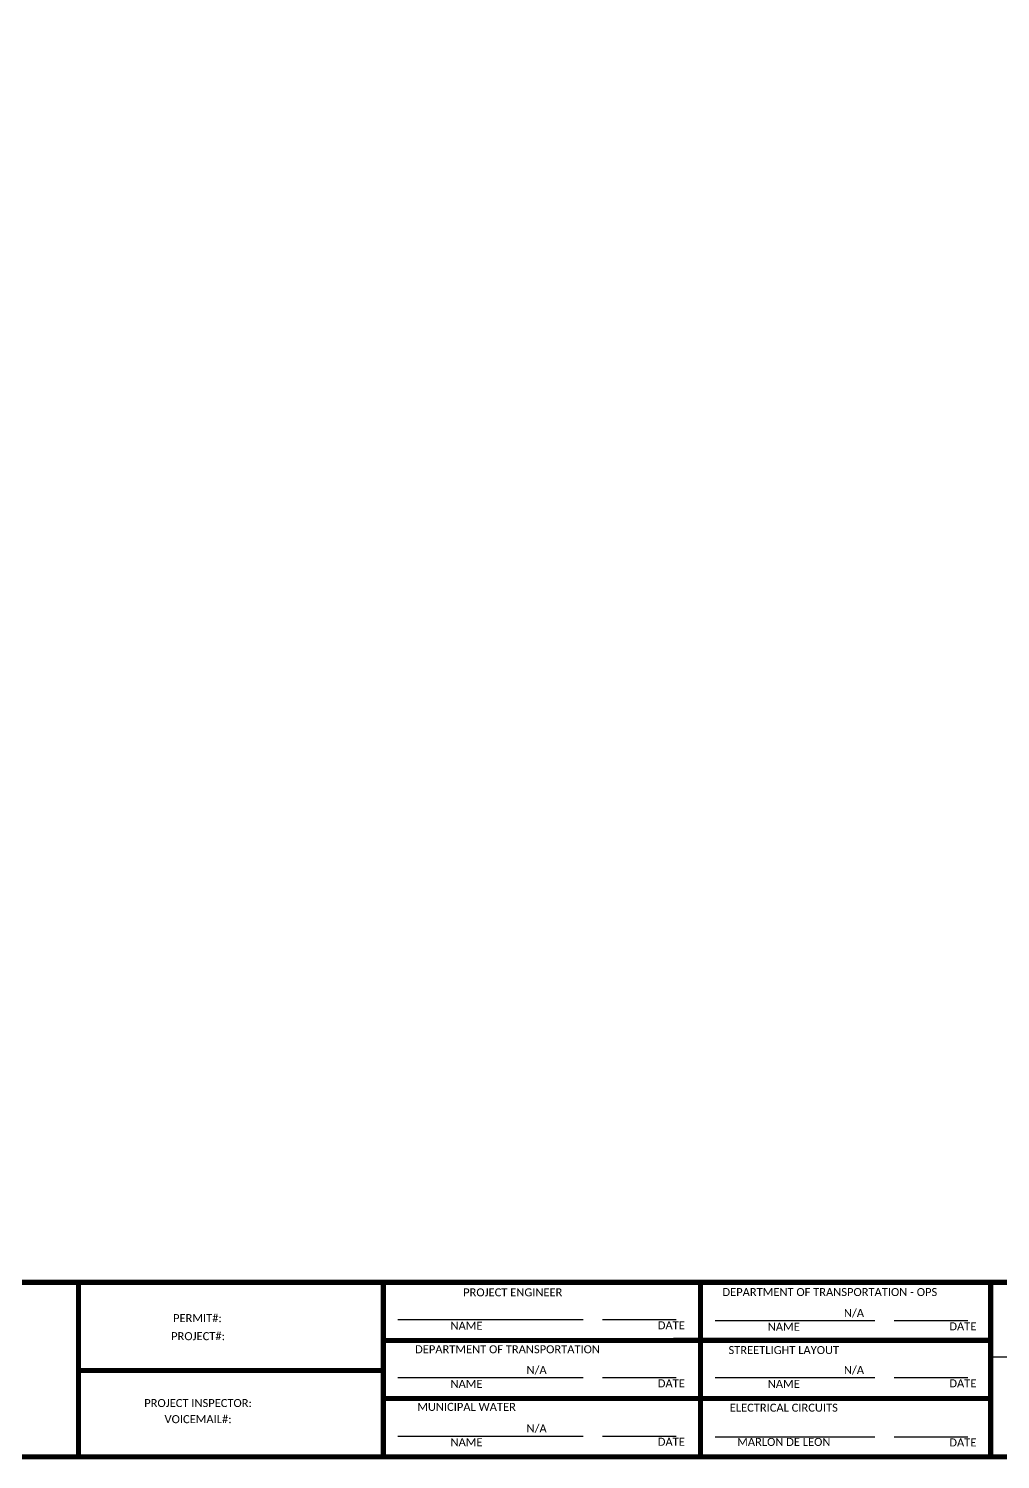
# Model space of a CAD drawing. Header units: inches. Extents: x 0 to 33.8, y 0 to 22.8.
# Drawn here: x 16.89 to 26.54, y -0.02 to 14.19 of the extents above; entities that cross this region are included whole.
import ezdxf

# ---------------------------------------------------------------- set-up
doc = ezdxf.new("R2010")
doc.units = ezdxf.units.IN
doc.header["$MEASUREMENT"] = 0
doc.layers.get('0').update_dxf_attribs({"linetype": 'CONTINUOUS'})
for name, color, linetype in [('AT&T NSB A&E Template Master Title Block (CD-24x36)$0$G-Anno-Titl-Thin', 4, 'CONTINUOUS'), ('AT&T NSB A&E Template Master Title Block (CD-24x36)$0$G-Anno-Ttlb-Line', 4, 'CONTINUOUS'), ('AT&T NSB A&E Template Master Title Block (CD-24x36)$0$G-Anno-Ttlb-Text', 2, 'CONTINUOUS')]:
    doc.layers.add(name, color=color, linetype=linetype)
doc.styles.add('AT&T NSB A&E Template Master Title Block (CD-24x36)$0$Standard', font='GOTHIC.TTF')

msp = doc.modelspace()

# ---------------------------------------------------------------- linework, layer by layer
msp.add_line((23.563, 0.007), (23.563, 1.74))
at = {"layer": 'AT&T NSB A&E Template Master Title Block (CD-24x36)$0$G-Anno-Titl-Thin', "color": 3}
for p, q in [((20.557, 1.37), (22.398, 1.37)), ((20.557, 1.37), (22.398, 1.37)), ((22.59, 1.37), (23.321, 1.37)), ((22.59, 1.37), (23.321, 1.37)), ((23.707, 1.36), (25.293, 1.36)), ((23.707, 1.36), (25.293, 1.36)), ((25.485, 1.36), (26.216, 1.36)), ((25.485, 1.36), (26.216, 1.36)), ((26.443, 0.999), (30.587, 0.999)), ((26.443, 0.999), (30.587, 0.999)), ((17.402, 0.866), (20.41, 0.866)), ((20.557, 0.794), (22.398, 0.794)), ((20.557, 0.794), (22.398, 0.794)), ((22.59, 0.794), (23.321, 0.794)), ((22.59, 0.794), (23.321, 0.794)), ((23.707, 0.794), (25.293, 0.794)), ((23.707, 0.794), (25.293, 0.794)), ((25.485, 0.794), (26.216, 0.794)), ((25.485, 0.794), (26.216, 0.794)), ((20.413, 0.606), (23.563, 0.606)), ((23.563, 0.606), (26.443, 0.606)), ((20.557, 0.214), (22.398, 0.214)), ((20.557, 0.214), (22.398, 0.214)), ((22.59, 0.214), (23.321, 0.214)), ((22.59, 0.214), (23.321, 0.214)), ((23.707, 0.207), (25.293, 0.207)), ((23.707, 0.207), (25.293, 0.207)), ((25.485, 0.207), (26.216, 0.207)), ((25.485, 0.207), (26.216, 0.207)), ((17.387, 0.007), (19.228, 0.007))]:
    msp.add_line(p, q, dxfattribs=at)
at = {"layer": 'AT&T NSB A&E Template Master Title Block (CD-24x36)$0$G-Anno-Ttlb-Line', "const_width": 0.05}
msp.add_lwpolyline([(30.587, 0.257), (30.587, 22.5, 0.414214), (30.337, 22.75), (0.25, 22.75, 0.414214), (0, 22.5), (0, 0.257, 0.414214), (0.25, 0.007), (30.337, 0.007, 0.414214)], format="xyb", close=True, dxfattribs=at)
for points in [[(0, 1.74), (30.587, 1.74)], [(17.387, 0.007), (17.387, 1.74)], [(20.413, 0.007), (20.413, 1.74)], [(23.292, 1.74), (26.443, 1.74)], [(23.563, 0.007), (23.563, 1.74)], [(26.443, 0.007), (26.443, 1.74)], [(20.413, 1.163), (23.563, 1.163)], [(23.292, 1.164), (26.443, 1.164)], [(17.387, 0.866), (20.41, 0.866)], [(20.413, 0.587), (23.563, 0.587)], [(23.563, 0.587), (26.443, 0.587)], [(23.292, 0.007), (26.443, 0.007)]]:
    msp.add_lwpolyline(points, dxfattribs=at)

# ---------------------------------------------------------------- texts
at = {"layer": 'AT&T NSB A&E Template Master Title Block (CD-24x36)$0$G-Anno-Ttlb-Text', "char_height": 0.07943, "attachment_point": 5, "style": 'AT&T NSB A&E Template Master Title Block (CD-24x36)$0$Standard'}
for s, insert, width in [('{\\fCalibri|b0|i0|c0|p34;PROJECT ENGINEER}', (21.698, 1.64), 2.27413), ('{\\fCalibri|b0|i0|c0|p34;DEPARTMENT OF TRANSPORTATION - OPS}', (24.846, 1.643), 2.27413), ('{\\fCalibri|b0|i0|c0|p34;PERMIT#:      }', (18.567, 1.384), 1.91679), ('{\\fCalibri|b0|i0|c0|p34;N/A}', (25.086, 1.433), 1.35821), ('{\\fCalibri|b0|i0|c0|p34;NAME}', (21.239, 1.309), 1.35821), ('{\\fCalibri|b0|i0|c0|p34;DATE}', (23.272, 1.313), 1.35821), ('{\\fCalibri|b0|i0|c0|p34;NAME}', (24.389, 1.299), 1.35821), ('{\\fCalibri|b0|i0|c0|p34;DATE}', (26.167, 1.303), 1.35821), ('{\\fCalibri|b0|i0|c0|p34;PROJECT#:     }', (18.573, 1.205), 1.93987), ('{\\fCalibri|b0|i0|c0|p34;DEPARTMENT OF TRANSPORTATION}', (21.646, 1.075), 2.17183), ('{\\fCalibri|b0|i0|c0|p34;STREETLIGHT LAYOUT}', (24.389, 1.067), 1.35821), ('{\\fCalibri|b0|i0|c0|p34;N/A}', (21.935, 0.867), 1.35821), ('{\\fCalibri|b0|i0|c0|p34;N/A}', (25.086, 0.867), 1.35821), ('{\\fCalibri|b0|i0|c0|p34;NAME}', (21.239, 0.732), 1.35821), ('{\\fCalibri|b0|i0|c0|p34;DATE}', (23.272, 0.737), 1.35821), ('{\\fCalibri|b0|i0|c0|p34;NAME}', (24.389, 0.732), 1.35821), ('{\\fCalibri|b0|i0|c0|p34;DATE}', (26.167, 0.737), 1.35821), ('{\\fCalibri|b0|i0|c0|p34;PROJECT INSPECTOR:    }', (18.573, 0.541), 1.93987), ('{\\fCalibri|b0|i0|c0|p34;MUNICIPAL WATER}', (21.239, 0.503), 1.35821), ('{\\fCalibri|b0|i0|c0|p34;ELECTRICAL CIRCUITS}', (24.389, 0.495), 1.35821), ('{\\fCalibri|b0|i0|c0|p34;VOICEMAIL#:     }', (18.573, 0.381), 1.93987), ('{\\fCalibri|b0|i0|c0|p34;N/A}', (21.935, 0.287), 1.35821), ('{\\fCalibri|b0|i0|c0|p34;NAME}', (21.239, 0.153), 1.35821), ('{\\fCalibri|b0|i0|c0|p34;DATE}', (23.272, 0.157), 1.35821), ('{\\fCalibri|b0|i0|c0|p34;MARLON DE LEON}', (24.389, 0.155), 1.35821), ('{\\fCalibri|b0|i0|c0|p34;DATE}', (26.167, 0.15), 1.35821)]:
    msp.add_mtext(s, dxfattribs=dict(at, insert=insert, width=width))

doc.saveas('drawing.dxf')
